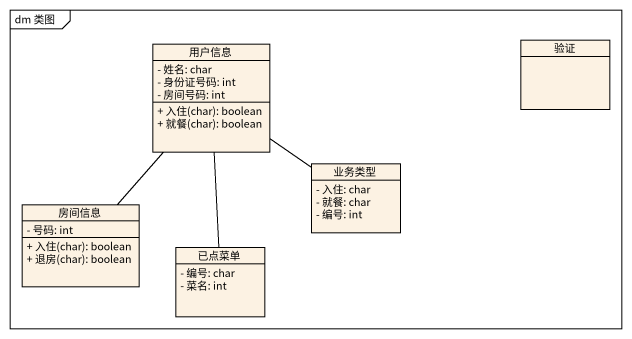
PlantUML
@startuml
mainframe dm 类图
hide circle
hide empty members
skinparam classAttributeIconSize 0
class 用户信息 {
  - 姓名: char
  - 身份证号码: int
  - 房间号码: int
  + 入住(char): boolean
  + 就餐(char): boolean
}
class 验证
class 业务类型 {
  - 入住: char
  - 就餐: char
  - 编号: int
}
class 房间信息 {
  - 号码: int
  + 入住(char): boolean
  + 退房(char): boolean
}
class 已点菜单 {
  - 编号: char
  - 菜名: int
}
用户信息 -- 业务类型
用户信息 -- 房间信息
用户信息 -- 已点菜单
@enduml
